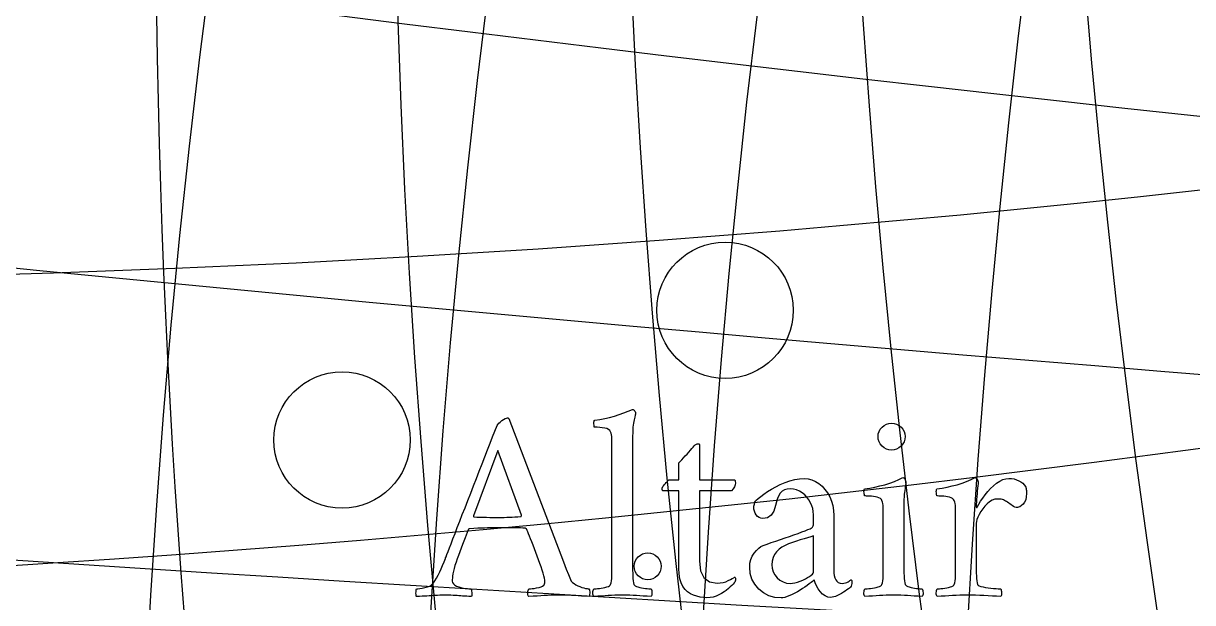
# Model space of a CAD drawing. Header units: millimetres. Extents: x -78 to 78, y -78 to 100.
# Drawn here: x -52.67 to -42.99, y 4.46 to 9.25 of the extents above; entities that cross this region are included whole.
import ezdxf

# ---------------------------------------------------------------- set-up
doc = ezdxf.new("R2010")
doc.units = ezdxf.units.MM
for name, color, linetype in [('ENGRAVE', 7, 'Continuous'), ('ENGRAVE_FINE', 8, 'Continuous'), ('TEXT', 5, 'Continuous')]:
    doc.layers.add(name, color=color, linetype=linetype)

msp = doc.modelspace()

# ---------------------------------------------------------------- linework, layer by layer
at = {"layer": 'ENGRAVE'}
for centre, radius in [((0, 0), 76.44), ((0, 0), 76.44), ((0, 0), 74.3925), ((0, 0), 70.59), ((0, 0), 70.59), ((0, 0), 70.59), ((-46.8616, 6.8772), 0.5647), ((-50.0345, 5.8029), 0.5647)]:
    msp.add_circle(centre, radius, dxfattribs=at)
for centre, radius, start, end in [((12.4469, 0), 71.679, 100, 260), ((25.6927, 0), 75.1203, 110, 250), ((0, 406.5116), 400.3358, 260, 280)]:
    msp.add_arc(centre, radius, start, end, dxfattribs=at)
at = {"layer": 'ENGRAVE_FINE'}
for centre, radius, start, end in [((3.082, 0), 70.6573, 92.499999, 267.500001), ((6.1758, 0), 70.8596, 95, 265), ((9.2933, 0), 71.1991, 97.5, 262.5), ((15.6494, 0), 72.3039, 102.5, 257.5), ((18.9145, 0), 73.0801, 105, 255), ((22.2569, 0), 74.0157, 107.5, 252.5), ((29.2393, 0), 76.4061, 112.5, 247.5), ((32.9167, 0), 77.8874, 115, 245), ((2.8246, 1.2331), 70.6573, 116.083333, 291.083334), ((5.66, 2.4708), 70.8596, 118.583333, 288.583334), ((8.5172, 3.7181), 71.1991, 121.083333, 286.083334), ((11.4073, 4.9798), 71.679, 123.583333, 283.583333), ((14.3424, 6.2611), 72.3039, 126.083333, 281.083333), ((17.3348, 7.5674), 73.0801, 128.583333, 278.583333), ((20.398, 8.9046), 74.0157, 131.083333, 276.083333), ((23.5468, 10.2792), 75.1203, 133.583333, 273.583333), ((26.7972, 11.6981), 76.4061, 136.083333, 271.083333), ((30.1674, 13.1694), 77.8874, 138.583333, 268.583333), ((33.6777, 14.7018), 79.5819, 141.083333, 266.083333), ((37.3513, 16.3054), 81.5103, 143.583333, 263.583333), ((-56.4836, 129.3885), 122.2655, 263.583333, 323.583333), ((-61.1628, 140.1071), 135.6021, 266.083333, 321.083333), ((-66.8258, 153.0797), 151.3807, 268.583333, 318.583333), ((-73.7994, 169.0543), 170.4193, 271.083333, 316.083333), ((-82.5736, 189.1534), 193.9444, 273.583333, 313.583333), ((-93.9184, 215.1414), 223.8829, 276.083333, 311.083333), ((-109.118, 249.9594), 263.4455, 278.583333, 308.583333), ((-130.4836, 298.9021), 318.4109, 281.083333, 306.083333), ((-162.6382, 372.5594), 400.3358, 283.583333, 303.583333), ((-216.369, 495.642), 536.1843, 286.083333, 301.083333), ((-324.0386, 742.2834), 806.8474, 288.5833333, 298.5833333), ((-647.4603, 1483.1539), 1616.7768, 291.0833333, 296.0833333), ((647.4603, -1483.1539), 1616.7768, 111.0833333, 116.0833333), ((324.0386, -742.2834), 806.8474, 108.5833333, 118.5833333), ((216.369, -495.642), 536.1843, 106.083333, 121.083333), ((162.6382, -372.5594), 400.3358, 103.583333, 123.583333), ((0, 326.1418), 318.4109, 257.5, 282.5), ((130.4836, -298.9021), 318.4109, 101.083333, 126.083333), ((109.118, -249.9594), 263.4455, 98.583333, 128.583333), ((0, 540.811), 536.1843, 262.5, 277.5), ((93.9184, -215.1414), 223.8829, 96.083333, 131.083333), ((0, 809.9294), 806.8474, 265, 275)]:
    msp.add_arc(centre, radius, start, end, dxfattribs=at)
at = {"layer": 'TEXT'}
for points in [[(-47.7986, 5.7535), (-47.7986, 5.7666), (-47.7989, 5.7811), (-47.7992, 5.7968), (-47.7997, 5.8138), (-47.8008, 5.8305), (-47.8028, 5.8454), (-47.8059, 5.8584), (-47.81, 5.8696), (-47.8164, 5.881), (-47.8268, 5.8901), (-47.8409, 5.8969), (-47.8589, 5.9015), (-47.8792, 5.9045), (-47.9002, 5.9066), (-47.9219, 5.9079), (-47.9443, 5.9083), (-47.9454, 5.9101), (-47.9463, 5.9154), (-47.9471, 5.9243), (-47.9477, 5.9368), (-47.9478, 5.9494), (-47.9469, 5.9587), (-47.945, 5.9647), (-47.942, 5.9675), (-47.9002, 5.973), (-47.8589, 5.9803), (-47.8182, 5.9895), (-47.7781, 6.0005), (-47.7388, 6.013), (-47.7007, 6.0264), (-47.6637, 6.0409), (-47.6278, 6.0563), (-47.6233, 6.0555), (-47.619, 6.0532), (-47.6148, 6.0493), (-47.6107, 6.0438), (-47.6072, 6.0376), (-47.6047, 6.0315), (-47.6032, 6.0256), (-47.6027, 6.0199), (-47.6035, 6.0167), (-47.6059, 6.0073), (-47.6098, 5.9917), (-47.6153, 5.9698), (-47.6207, 5.942), (-47.6247, 5.9089), (-47.627, 5.8703), (-47.6278, 5.8263), (-47.6278, 4.7697), (-47.6277, 4.7451), (-47.6275, 4.7214), (-47.6272, 4.6984), (-47.6267, 4.6764), (-47.6256, 4.6557), (-47.6235, 4.6371), (-47.6205, 4.6205), (-47.6164, 4.6058), (-47.6126, 4.6002), (-47.6059, 4.595), (-47.5961, 4.59), (-47.5834, 4.5853), (-47.5689, 4.5811), (-47.5538, 4.5776), (-47.5381, 4.5748), (-47.5219, 4.5728), (-47.5066, 4.5713), (-47.4937, 4.5702), (-47.4833, 4.5696), (-47.4752, 4.5694), (-47.4722, 4.564), (-47.4698, 4.5568), (-47.4682, 4.548), (-47.4673, 4.5375), (-47.4673, 4.527), (-47.4687, 4.5181), (-47.4713, 4.511), (-47.4752, 4.5056), (-47.5084, 4.5078), (-47.5396, 4.5099), (-47.5687, 4.5118), (-47.5959, 4.5136), (-47.623, 4.5151), (-47.6517, 4.5161), (-47.6822, 4.5168), (-47.7143, 4.517), (-47.7454, 4.5168), (-47.775, 4.5161), (-47.8029, 4.5151), (-47.8293, 4.5136), (-47.856, 4.5118), (-47.8848, 4.5099), (-47.9158, 4.5078), (-47.9489, 4.5056), (-47.9528, 4.511), (-47.9554, 4.5181), (-47.9568, 4.527), (-47.9568, 4.5375), (-47.9559, 4.548), (-47.9543, 4.5568), (-47.9519, 4.564), (-47.9489, 4.5694), (-47.9409, 4.5696), (-47.9306, 4.5702), (-47.9181, 4.5713), (-47.9033, 4.5728), (-47.8875, 4.5748), (-47.872, 4.5776), (-47.8568, 4.5811), (-47.8418, 4.5853), (-47.8287, 4.59), (-47.8191, 4.595), (-47.8128, 4.6002), (-47.81, 4.6058), (-47.8059, 4.6205), (-47.8028, 4.6371), (-47.8008, 4.6557), (-47.7997, 4.6764), (-47.7992, 4.6984), (-47.7989, 4.7214), (-47.7986, 4.7451), (-47.7986, 4.7697)], [(-49.1785, 4.8221), (-49.1771, 4.8256), (-49.1731, 4.8361), (-49.1663, 4.8535), (-49.1569, 4.8779), (-49.1451, 4.9083), (-49.1315, 4.9437), (-49.1161, 4.984), (-49.0988, 5.0293), (-49.0799, 5.0785), (-49.0598, 5.1304), (-49.0384, 5.185), (-49.0157, 5.2422), (-48.9923, 5.3013), (-48.9687, 5.3612), (-48.945, 5.422), (-48.9212, 5.4836), (-48.8975, 5.545), (-48.8742, 5.6052), (-48.8514, 5.664), (-48.829, 5.7216), (-48.8074, 5.7768), (-48.7871, 5.8286), (-48.7681, 5.877), (-48.7504, 5.922), (-48.7445, 5.9313), (-48.7359, 5.9413), (-48.7246, 5.9518), (-48.7106, 5.9629), (-48.6961, 5.9729), (-48.6835, 5.98), (-48.6728, 5.9843), (-48.6639, 5.9857), (-48.6618, 5.9856), (-48.6602, 5.9854), (-48.659, 5.9851), (-48.6582, 5.9846), (-48.6574, 5.9839), (-48.6562, 5.9832), (-48.6546, 5.9822), (-48.6525, 5.9812), (-48.1993, 4.7925), (-48.177, 4.7339), (-48.1601, 4.69), (-48.1485, 4.661), (-48.1424, 4.6468), (-48.1354, 4.6347), (-48.1256, 4.6234), (-48.1132, 4.6131), (-48.098, 4.6035), (-48.0815, 4.595), (-48.065, 4.5879), (-48.0485, 4.582), (-48.032, 4.5773), (-48.017, 4.5738), (-48.0049, 4.5714), (-47.9959, 4.5699), (-47.9899, 4.5694), (-47.986, 4.5629), (-47.9836, 4.5548), (-47.9826, 4.5452), (-47.983, 4.5341), (-47.9842, 4.5233), (-47.9853, 4.515), (-47.9864, 4.5091), (-47.9876, 4.5056), (-48.0197, 4.5078), (-48.0502, 4.5099), (-48.0789, 4.5118), (-48.106, 4.5136), (-48.1335, 4.5151), (-48.1635, 4.5161), (-48.1961, 4.5168), (-48.2312, 4.517), (-48.2683, 4.5168), (-48.3021, 4.5161), (-48.3326, 4.5151), (-48.3599, 4.5136), (-48.3871, 4.5118), (-48.4177, 4.5099), (-48.4515, 4.5078), (-48.4885, 4.5056), (-48.4924, 4.511), (-48.4951, 4.5181), (-48.4964, 4.527), (-48.4965, 4.5375), (-48.4954, 4.548), (-48.4934, 4.5568), (-48.4903, 4.564), (-48.4863, 4.5694), (-48.4746, 4.5699), (-48.4601, 4.5714), (-48.4427, 4.5738), (-48.4225, 4.5773), (-48.4026, 4.5817), (-48.3861, 4.5867), (-48.373, 4.5925), (-48.3633, 4.599), (-48.3593, 4.6044), (-48.3565, 4.6115), (-48.3548, 4.6203), (-48.3542, 4.6308), (-48.3551, 4.6429), (-48.3579, 4.6585), (-48.3625, 4.6776), (-48.369, 4.7003), (-48.3769, 4.7256), (-48.3858, 4.7524), (-48.3957, 4.7808), (-48.4066, 4.8107), (-48.4179, 4.8413), (-48.4293, 4.8714), (-48.4407, 4.901), (-48.4521, 4.9303), (-48.463, 4.958), (-48.4729, 4.9832), (-48.4818, 5.0059), (-48.4897, 5.0259), (-48.4962, 5.0424), (-48.5008, 5.0541), (-48.5036, 5.0611), (-48.5045, 5.0635), (-48.5048, 5.0638), (-48.5056, 5.0646), (-48.507, 5.0661), (-48.509, 5.068), (-48.5113, 5.07), (-48.5136, 5.0715), (-48.5159, 5.0723), (-48.5181, 5.0726), (-48.5362, 5.0736), (-48.5563, 5.0743), (-48.5783, 5.0747), (-48.6024, 5.0749), (-48.627, 5.0749), (-48.6508, 5.0749), (-48.6737, 5.0749), (-48.6958, 5.0749), (-48.7014, 5.0749), (-48.7071, 5.0749), (-48.7128, 5.0749), (-48.7185, 5.0749), (-48.7241, 5.0749), (-48.7293, 5.0749), (-48.7343, 5.0749), (-48.739, 5.0749), (-48.7719, 5.0748), (-48.8022, 5.0746), (-48.83, 5.0742), (-48.8551, 5.0737), (-48.8808, 5.073), (-48.9098, 5.0717), (-48.9422, 5.0701), (-48.9781, 5.068), (-48.9794, 5.0678), (-48.981, 5.0672), (-48.9828, 5.0661), (-48.9849, 5.0646), (-48.9869, 5.0631), (-48.9884, 5.0621), (-48.9892, 5.0614), (-48.9895, 5.0612), (-48.9906, 5.0584), (-48.9938, 5.0498), (-48.9991, 5.0356), (-49.0066, 5.0157), (-49.0155, 4.9918), (-49.0254, 4.9659), (-49.036, 4.9378), (-49.0476, 4.9075), (-49.0592, 4.8767), (-49.07, 4.8469), (-49.0802, 4.8181), (-49.0897, 4.7902), (-49.099, 4.7629), (-49.1065, 4.7379), (-49.1121, 4.7151), (-49.1159, 4.6946), (-49.1184, 4.6762), (-49.1201, 4.6599), (-49.1212, 4.6455), (-49.1216, 4.6331), (-49.1194, 4.6212), (-49.1127, 4.6106), (-49.1017, 4.6013), (-49.0863, 4.5933), (-49.0685, 4.5865), (-49.0504, 4.581), (-49.0321, 4.5768), (-49.0134, 4.5739), (-48.9964, 4.5719), (-48.983, 4.5705), (-48.9731, 4.5696), (-48.9667, 4.5694), (-48.9646, 4.5659), (-48.9627, 4.56), (-48.9612, 4.5516), (-48.9599, 4.5409), (-48.9592, 4.5297), (-48.9593, 4.5201), (-48.9603, 4.5121), (-48.9622, 4.5056), (-48.983, 4.5067), (-49.0023, 4.5079), (-49.02, 4.509), (-49.0362, 4.5102), (-49.0515, 4.5113), (-49.0669, 4.5124), (-49.0823, 4.5136), (-49.0977, 4.5147), (-49.1142, 4.5157), (-49.1332, 4.5164), (-49.1547, 4.5168), (-49.1785, 4.517), (-49.2025, 4.5168), (-49.2246, 4.5164), (-49.2447, 4.5157), (-49.2627, 4.5147), (-49.2798, 4.5136), (-49.2969, 4.5124), (-49.314, 4.5113), (-49.3311, 4.5102), (-49.3493, 4.509), (-49.3698, 4.5079), (-49.3925, 4.5067), (-49.4176, 4.5056), (-49.4196, 4.5091), (-49.421, 4.515), (-49.4219, 4.5233), (-49.4221, 4.5341), (-49.4219, 4.5452), (-49.421, 4.5548), (-49.4196, 4.5629), (-49.4176, 4.5694), (-49.4056, 4.57), (-49.39, 4.5719), (-49.3708, 4.5751), (-49.3481, 4.5796), (-49.3257, 4.5855), (-49.3074, 4.593), (-49.2933, 4.602), (-49.2832, 4.6126), (-49.2668, 4.6349), (-49.2516, 4.6585), (-49.2378, 4.6833), (-49.2252, 4.7094), (-49.2133, 4.7365), (-49.2016, 4.7643), (-49.19, 4.7929), (-49.1785, 4.8221)], [(-45.5943, 5.8309), (-45.5923, 5.8529), (-45.5861, 5.8733), (-45.5758, 5.8921), (-45.5613, 5.9094), (-45.544, 5.9239), (-45.5252, 5.9342), (-45.5048, 5.9404), (-45.4828, 5.9425), (-45.4608, 5.9404), (-45.4404, 5.9342), (-45.4215, 5.9239), (-45.4042, 5.9094), (-45.3898, 5.8921), (-45.3794, 5.8733), (-45.3733, 5.8529), (-45.3712, 5.8309), (-45.3733, 5.8089), (-45.3794, 5.7885), (-45.3898, 5.7696), (-45.4042, 5.7523), (-45.4215, 5.7379), (-45.4404, 5.7275), (-45.4608, 5.7214), (-45.4828, 5.7193), (-45.5048, 5.7214), (-45.5252, 5.7275), (-45.544, 5.7379), (-45.5613, 5.7523), (-45.5758, 5.7696), (-45.5861, 5.7885), (-45.5923, 5.8089), (-45.5943, 5.8309)], [(-48.7436, 5.717), (-48.9462, 5.1751), (-48.9462, 5.1748), (-48.9459, 5.1739), (-48.9456, 5.1725), (-48.9451, 5.1705), (-48.9445, 5.1685), (-48.9437, 5.1671), (-48.9427, 5.1662), (-48.9417, 5.166), (-48.919, 5.1649), (-48.8941, 5.164), (-48.8672, 5.1632), (-48.8381, 5.1625), (-48.8094, 5.162), (-48.7837, 5.1617), (-48.761, 5.1615), (-48.7413, 5.1614), (-48.7157, 5.1615), (-48.6915, 5.162), (-48.6685, 5.1627), (-48.6468, 5.1637), (-48.6252, 5.1648), (-48.6027, 5.166), (-48.5791, 5.1671), (-48.5546, 5.1682), (-48.5525, 5.1686), (-48.5509, 5.1697), (-48.5497, 5.1714), (-48.5489, 5.1739), (-48.5484, 5.1764), (-48.548, 5.1782), (-48.5478, 5.1793), (-48.5477, 5.1796)], [(-47.0745, 5.4734), (-46.7875, 5.4734), (-46.7826, 5.4718), (-46.779, 5.4671), (-46.7769, 5.4593), (-46.7762, 5.4483), (-46.7782, 5.4314), (-46.7841, 5.4147), (-46.7941, 5.3984), (-46.808, 5.3823), (-47.0745, 5.3823), (-47.0745, 4.7993), (-47.0652, 4.7196), (-47.0375, 4.6627), (-46.9912, 4.6286), (-46.9264, 4.6172), (-46.902, 4.6185), (-46.8786, 4.6223), (-46.8564, 4.6287), (-46.8354, 4.6377), (-46.8167, 4.6472), (-46.8018, 4.6553), (-46.7905, 4.662), (-46.783, 4.6673), (-46.78, 4.6656), (-46.7779, 4.6627), (-46.7766, 4.6587), (-46.7762, 4.6536), (-46.7767, 4.6421), (-46.7784, 4.6326), (-46.7813, 4.625), (-46.7853, 4.6195), (-46.7943, 4.6096), (-46.8055, 4.5984), (-46.8188, 4.5857), (-46.8342, 4.5716), (-46.8515, 4.5573), (-46.8704, 4.5437), (-46.8908, 4.5311), (-46.9128, 4.5193), (-46.9361, 4.5093), (-46.9606, 4.5022), (-46.9862, 4.4979), (-47.013, 4.4965), (-47.0412, 4.4978), (-47.0691, 4.5016), (-47.0964, 4.508), (-47.1234, 4.517), (-47.149, 4.5292), (-47.1721, 4.5455), (-47.1928, 4.5657), (-47.2111, 4.5899), (-47.226, 4.6187), (-47.2367, 4.653), (-47.2431, 4.6928), (-47.2452, 4.7379), (-47.2452, 5.3823), (-47.375, 5.3823), (-47.3772, 5.3828), (-47.379, 5.3843), (-47.3806, 5.3868), (-47.3819, 5.3903), (-47.3829, 5.394), (-47.3836, 5.3974), (-47.384, 5.4003), (-47.3841, 5.4028), (-47.3833, 5.4058), (-47.3807, 5.4105), (-47.3765, 5.4167), (-47.3705, 5.4244), (-47.3636, 5.4329), (-47.3565, 5.4412), (-47.3493, 5.4494), (-47.342, 5.4574), (-47.3355, 5.4644), (-47.3309, 5.4694), (-47.3281, 5.4724), (-47.3272, 5.4734), (-47.2452, 5.4734), (-47.2452, 5.6123), (-47.2334, 5.6253), (-47.2205, 5.6393), (-47.2066, 5.6543), (-47.1917, 5.6703), (-47.1767, 5.6866), (-47.1624, 5.7022), (-47.1488, 5.7173), (-47.1359, 5.7318), (-47.1248, 5.7444), (-47.1166, 5.7537), (-47.1112, 5.7598), (-47.1086, 5.7626), (-47.1038, 5.7665), (-47.0987, 5.7694), (-47.093, 5.7711), (-47.087, 5.7717), (-47.0815, 5.7712), (-47.0776, 5.77), (-47.0752, 5.7678), (-47.0745, 5.7648)], [(-46.2046, 5.4825), (-46.1732, 5.4799), (-46.1428, 5.4722), (-46.1135, 5.4594), (-46.0851, 5.4415), (-46.0585, 5.4193), (-46.0347, 5.3937), (-46.0135, 5.3646), (-45.9951, 5.3322), (-45.9802, 5.2969), (-45.9695, 5.2593), (-45.9631, 5.2195), (-45.961, 5.1773), (-45.961, 4.7196), (-45.96, 4.6988), (-45.957, 4.6795), (-45.952, 4.6618), (-45.945, 4.6456), (-45.9358, 4.6322), (-45.924, 4.6226), (-45.9096, 4.6168), (-45.8926, 4.6149), (-45.8776, 4.6158), (-45.8642, 4.6183), (-45.8525, 4.6226), (-45.8425, 4.6286), (-45.8343, 4.6347), (-45.8277, 4.6394), (-45.8229, 4.6427), (-45.8198, 4.6445), (-45.8176, 4.6441), (-45.8158, 4.6428), (-45.8142, 4.6407), (-45.8129, 4.6377), (-45.812, 4.6344), (-45.8112, 4.6314), (-45.8108, 4.6287), (-45.8107, 4.6263), (-45.8114, 4.6142), (-45.8135, 4.6029), (-45.8171, 4.5926), (-45.8221, 4.583), (-45.83, 4.5768), (-45.84, 4.5694), (-45.8522, 4.5608), (-45.8665, 4.5511), (-45.882, 4.5412), (-45.8978, 4.5318), (-45.9139, 4.523), (-45.9302, 4.5147), (-45.9462, 4.5077), (-45.9612, 4.5028), (-45.9753, 4.4998), (-45.9883, 4.4988), (-46.0116, 4.5018), (-46.0335, 4.5107), (-46.0542, 4.5257), (-46.0737, 4.5466), (-46.0908, 4.5706), (-46.1047, 4.595), (-46.1153, 4.6196), (-46.1226, 4.6445), (-46.1287, 4.639), (-46.1377, 4.6314), (-46.1497, 4.6219), (-46.1648, 4.6103), (-46.1819, 4.5978), (-46.2003, 4.585), (-46.22, 4.5721), (-46.241, 4.5591), (-46.2626, 4.5464), (-46.284, 4.5346), (-46.3053, 4.5237), (-46.3264, 4.5136), (-46.3467, 4.5051), (-46.3654, 4.4991), (-46.3826, 4.4954), (-46.3982, 4.4942), (-46.4507, 4.4988), (-46.4989, 4.5127), (-46.5429, 4.5358), (-46.5826, 4.5682), (-46.6155, 4.6073), (-46.639, 4.6505), (-46.6531, 4.6978), (-46.6578, 4.7493), (-46.6554, 4.7822), (-46.6484, 4.8127), (-46.6366, 4.8408), (-46.6202, 4.8665), (-46.6015, 4.8888), (-46.5829, 4.9067), (-46.5645, 4.9201), (-46.5462, 4.9291), (-46.5134, 4.9407), (-46.4787, 4.9528), (-46.4422, 4.9652), (-46.4039, 4.9781), (-46.3652, 4.9911), (-46.3279, 5.004), (-46.2918, 5.0167), (-46.257, 5.0293), (-46.2251, 5.0411), (-46.1978, 5.0515), (-46.175, 5.0605), (-46.1568, 5.068), (-46.1485, 5.0717), (-46.142, 5.0757), (-46.1371, 5.0802), (-46.134, 5.0851), (-46.132, 5.0915), (-46.1306, 5.1002), (-46.1297, 5.1114), (-46.1295, 5.125), (-46.1295, 5.1842), (-46.131, 5.2092), (-46.1357, 5.234), (-46.1436, 5.2587), (-46.1545, 5.2832), (-46.1682, 5.3067), (-46.1841, 5.3282), (-46.2023, 5.3477), (-46.2228, 5.3652), (-46.2452, 5.3797), (-46.2689, 5.39), (-46.2941, 5.3962), (-46.3207, 5.3982), (-46.3474, 5.3959), (-46.3703, 5.3891), (-46.3895, 5.3777), (-46.405, 5.3618), (-46.4177, 5.3417), (-46.4283, 5.318), (-46.437, 5.2905), (-46.4437, 5.2593), (-46.4579, 5.2125), (-46.4801, 5.1791), (-46.5103, 5.159), (-46.5484, 5.1523), (-46.5656, 5.1541), (-46.5806, 5.1597), (-46.5935, 5.1689), (-46.6042, 5.1819), (-46.6127, 5.197), (-46.6188, 5.2126), (-46.6224, 5.2289), (-46.6236, 5.2457), (-46.6233, 5.2499), (-46.6225, 5.2556), (-46.621, 5.263), (-46.619, 5.2718), (-46.6166, 5.2809), (-46.6139, 5.2886), (-46.6109, 5.2951), (-46.6077, 5.3003), (-46.5887, 5.317), (-46.5661, 5.335), (-46.5398, 5.3545), (-46.5097, 5.3755), (-46.4768, 5.3964), (-46.4417, 5.4159), (-46.4045, 5.4339), (-46.3651, 5.4506), (-46.3248, 5.4645), (-46.2846, 5.4745), (-46.2445, 5.4805), (-46.2046, 5.4825)], [(-45.3803, 4.7697), (-45.3802, 4.7451), (-45.38, 4.7214), (-45.3797, 4.6984), (-45.3792, 4.6764), (-45.3781, 4.6557), (-45.376, 4.6371), (-45.373, 4.6205), (-45.3689, 4.6058), (-45.3651, 4.6002), (-45.3584, 4.595), (-45.3486, 4.59), (-45.3359, 4.5853), (-45.3215, 4.5811), (-45.3066, 4.5776), (-45.2913, 4.5748), (-45.2756, 4.5728), (-45.2608, 4.5713), (-45.2482, 4.5702), (-45.238, 4.5696), (-45.23, 4.5694), (-45.227, 4.564), (-45.2246, 4.5568), (-45.223, 4.548), (-45.222, 4.5375), (-45.2221, 4.527), (-45.2235, 4.5181), (-45.2261, 4.511), (-45.23, 4.5056), (-45.2631, 4.5078), (-45.2941, 4.5099), (-45.3229, 4.5118), (-45.3496, 4.5136), (-45.3761, 4.5151), (-45.4045, 4.5161), (-45.4347, 4.5168), (-45.4668, 4.517), (-45.498, 4.5168), (-45.5277, 4.5161), (-45.5561, 4.5151), (-45.583, 4.5136), (-45.6101, 4.5118), (-45.6393, 4.5099), (-45.6705, 4.5078), (-45.7036, 4.5056), (-45.7076, 4.511), (-45.7102, 4.5181), (-45.7115, 4.527), (-45.7116, 4.5375), (-45.7107, 4.548), (-45.7091, 4.5568), (-45.7067, 4.564), (-45.7036, 4.5694), (-45.6956, 4.5696), (-45.6851, 4.5702), (-45.6723, 4.5713), (-45.657, 4.5728), (-45.6407, 4.5748), (-45.6248, 4.5776), (-45.6094, 4.5811), (-45.5943, 4.5853), (-45.5813, 4.59), (-45.5716, 4.595), (-45.5653, 4.6002), (-45.5625, 4.6058), (-45.5584, 4.6205), (-45.5554, 4.6371), (-45.5533, 4.6557), (-45.5522, 4.6764), (-45.5517, 4.6984), (-45.5514, 4.7214), (-45.5512, 4.7451), (-45.5511, 4.7697), (-45.5511, 5.1842), (-45.5512, 5.1964), (-45.5514, 5.2104), (-45.5517, 5.226), (-45.5522, 5.2434), (-45.5533, 5.2606), (-45.5554, 5.2758), (-45.5584, 5.2891), (-45.5625, 5.3003), (-45.5674, 5.3098), (-45.5756, 5.3177), (-45.5868, 5.324), (-45.6012, 5.3288), (-45.6171, 5.3323), (-45.6331, 5.335), (-45.649, 5.3369), (-45.6649, 5.3379), (-45.6795, 5.3384), (-45.6911, 5.3387), (-45.6999, 5.3389), (-45.7059, 5.339), (-45.7071, 5.3424), (-45.7082, 5.3481), (-45.7093, 5.3561), (-45.7105, 5.3663), (-45.711, 5.3769), (-45.7105, 5.3857), (-45.7088, 5.3928), (-45.7059, 5.3982), (-45.6629, 5.4046), (-45.6205, 5.4125), (-45.5787, 5.4217), (-45.5374, 5.4324), (-45.4974, 5.4446), (-45.4594, 5.4586), (-45.4234, 5.4742), (-45.3894, 5.4916), (-45.3849, 5.4907), (-45.3806, 5.4882), (-45.3764, 5.4839), (-45.3723, 5.4779), (-45.3688, 5.4714), (-45.3664, 5.4654), (-45.3649, 5.46), (-45.3644, 5.4552), (-45.3646, 5.4502), (-45.3655, 5.4421), (-45.3669, 5.4308), (-45.3689, 5.4164), (-45.3711, 5.4005), (-45.3732, 5.3846), (-45.3751, 5.3686), (-45.3769, 5.3527), (-45.3784, 5.338), (-45.3794, 5.3259), (-45.3801, 5.3164), (-45.3803, 5.3094)], [(-44.5104, 5.4848), (-44.4891, 5.4835), (-44.4683, 5.4799), (-44.4481, 5.4739), (-44.4285, 5.4654), (-44.4105, 5.4552), (-44.3955, 5.4441), (-44.3832, 5.4319), (-44.3738, 5.4187), (-44.3717, 5.4137), (-44.3698, 5.4079), (-44.3683, 5.4012), (-44.367, 5.3937), (-44.366, 5.3856), (-44.3653, 5.3772), (-44.3649, 5.3685), (-44.3647, 5.3595), (-44.3665, 5.3309), (-44.3718, 5.3066), (-44.3807, 5.2865), (-44.3932, 5.2707), (-44.4068, 5.2588), (-44.4191, 5.2502), (-44.4301, 5.2451), (-44.4399, 5.2434), (-44.4511, 5.2444), (-44.4621, 5.2474), (-44.4727, 5.2523), (-44.4831, 5.2593), (-44.4932, 5.267), (-44.503, 5.2741), (-44.5126, 5.2807), (-44.5218, 5.2866), (-44.5299, 5.2921), (-44.5381, 5.2972), (-44.5464, 5.3018), (-44.5549, 5.306), (-44.5643, 5.3095), (-44.5756, 5.312), (-44.5888, 5.3135), (-44.6038, 5.314), (-44.6272, 5.3115), (-44.6496, 5.304), (-44.6711, 5.2916), (-44.6915, 5.2741), (-44.7105, 5.2537), (-44.7276, 5.2323), (-44.7429, 5.2099), (-44.7564, 5.1865), (-44.7673, 5.164), (-44.7752, 5.1443), (-44.7799, 5.1275), (-44.7814, 5.1136), (-44.7814, 4.7697), (-44.7814, 4.7451), (-44.7811, 4.7214), (-44.7808, 4.6984), (-44.7803, 4.6764), (-44.7792, 4.6557), (-44.7772, 4.6371), (-44.7741, 4.6205), (-44.77, 4.6058), (-44.7655, 4.6002), (-44.7564, 4.595), (-44.7427, 4.59), (-44.7245, 4.5853), (-44.7037, 4.5811), (-44.6824, 4.5776), (-44.6605, 4.5748), (-44.638, 4.5728), (-44.6172, 4.5713), (-44.6004, 4.5702), (-44.5876, 4.5696), (-44.5788, 4.5694), (-44.5757, 4.564), (-44.5734, 4.5568), (-44.5717, 4.548), (-44.5708, 4.5375), (-44.5709, 4.527), (-44.5722, 4.5181), (-44.5748, 4.511), (-44.5788, 4.5056), (-44.6131, 4.5078), (-44.6476, 4.5099), (-44.6825, 4.5118), (-44.7177, 4.5136), (-44.7527, 4.5151), (-44.7871, 4.5161), (-44.821, 4.5168), (-44.8543, 4.517), (-44.8859, 4.5168), (-44.9169, 4.5161), (-44.9474, 4.5151), (-44.9773, 4.5136), (-45.0074, 4.5118), (-45.0387, 4.5099), (-45.0712, 4.5078), (-45.1048, 4.5056), (-45.1087, 4.511), (-45.1113, 4.5181), (-45.1127, 4.527), (-45.1127, 4.5375), (-45.1118, 4.548), (-45.1102, 4.5568), (-45.1078, 4.564), (-45.1048, 4.5694), (-45.0967, 4.5696), (-45.0863, 4.5702), (-45.0734, 4.5713), (-45.0581, 4.5728), (-45.0418, 4.5748), (-45.0259, 4.5776), (-45.0105, 4.5811), (-44.9955, 4.5853), (-44.9824, 4.59), (-44.9727, 4.595), (-44.9664, 4.6002), (-44.9636, 4.6058), (-44.9595, 4.6205), (-44.9565, 4.6371), (-44.9544, 4.6557), (-44.9533, 4.6764), (-44.9528, 4.6984), (-44.9525, 4.7214), (-44.9523, 4.7451), (-44.9522, 4.7697), (-44.9522, 5.1842), (-44.9523, 5.1964), (-44.9525, 5.2104), (-44.9528, 5.226), (-44.9533, 5.2434), (-44.9544, 5.2606), (-44.9565, 5.2758), (-44.9595, 5.2891), (-44.9636, 5.3003), (-44.9686, 5.3098), (-44.9767, 5.3177), (-44.9879, 5.324), (-45.0023, 5.3288), (-45.0182, 5.3323), (-45.0342, 5.335), (-45.0501, 5.3369), (-45.0661, 5.3379), (-45.0806, 5.3384), (-45.0922, 5.3387), (-45.1011, 5.3389), (-45.107, 5.339), (-45.1082, 5.3424), (-45.1093, 5.3481), (-45.1105, 5.3561), (-45.1116, 5.3663), (-45.1122, 5.3769), (-45.1116, 5.3857), (-45.1099, 5.3928), (-45.107, 5.3982), (-45.0641, 5.4046), (-45.0217, 5.4125), (-44.9798, 5.4217), (-44.9385, 5.4324), (-44.8986, 5.4446), (-44.8606, 5.4586), (-44.8245, 5.4742), (-44.7905, 5.4916), (-44.786, 5.4907), (-44.7817, 5.4882), (-44.7775, 5.4839), (-44.7735, 5.4779), (-44.77, 5.4714), (-44.7675, 5.4654), (-44.766, 5.46), (-44.7655, 5.4552), (-44.7658, 5.4493), (-44.7666, 5.4386), (-44.768, 5.4231), (-44.77, 5.4028), (-44.7722, 5.3799), (-44.7743, 5.357), (-44.7762, 5.3338), (-44.778, 5.3106), (-44.7795, 5.2893), (-44.7806, 5.2721), (-44.7812, 5.2591), (-44.7814, 5.2502), (-44.7812, 5.2472), (-44.7806, 5.2451), (-44.7795, 5.2438), (-44.778, 5.2434), (-44.7764, 5.2435), (-44.7749, 5.244), (-44.7735, 5.2447), (-44.7723, 5.2457), (-44.7597, 5.2701), (-44.7447, 5.2955), (-44.7273, 5.3219), (-44.7074, 5.3493), (-44.6857, 5.3762), (-44.6627, 5.4011), (-44.6385, 5.424), (-44.6129, 5.4449), (-44.5869, 5.4623), (-44.5611, 5.4748), (-44.5356, 5.4823), (-44.5104, 5.4848)], [(-46.323, 4.6149), (-46.3032, 4.616), (-46.2826, 4.6195), (-46.2611, 4.6252), (-46.2388, 4.6331), (-46.2168, 4.6424), (-46.1966, 4.6522), (-46.1781, 4.6624), (-46.1613, 4.673), (-46.1474, 4.6831), (-46.1374, 4.692), (-46.1315, 4.6997), (-46.1295, 4.706), (-46.1295, 5.0088), (-46.1525, 5.0016), (-46.1784, 4.9935), (-46.2072, 4.9845), (-46.2388, 4.9747), (-46.2696, 4.965), (-46.2963, 4.9565), (-46.3186, 4.9491), (-46.3367, 4.9428), (-46.365, 4.9301), (-46.3908, 4.9149), (-46.414, 4.8971), (-46.4346, 4.8768), (-46.4515, 4.8539), (-46.4636, 4.8284), (-46.4709, 4.8003), (-46.4733, 4.7697), (-46.4706, 4.7399), (-46.4625, 4.712), (-46.449, 4.6858), (-46.43, 4.6616), (-46.4071, 4.6412), (-46.3817, 4.6266), (-46.3536, 4.6178), (-46.323, 4.6149)], [(-47.614, 4.7566), (-47.6119, 4.7786), (-47.6057, 4.799), (-47.5954, 4.8179), (-47.5809, 4.8352), (-47.5636, 4.8496), (-47.5448, 4.8599), (-47.5244, 4.8661), (-47.5024, 4.8682), (-47.4804, 4.8661), (-47.46, 4.8599), (-47.4411, 4.8496), (-47.4238, 4.8352), (-47.4094, 4.8179), (-47.3991, 4.799), (-47.3929, 4.7786), (-47.3908, 4.7566), (-47.3929, 4.7346), (-47.3991, 4.7142), (-47.4094, 4.6953), (-47.4238, 4.6781), (-47.4411, 4.6636), (-47.46, 4.6533), (-47.4804, 4.6471), (-47.5024, 4.645), (-47.5244, 4.6471), (-47.5448, 4.6533), (-47.5636, 4.6636), (-47.5809, 4.6781), (-47.5954, 4.6953), (-47.6057, 4.7142), (-47.6119, 4.7346), (-47.614, 4.7566)]]:
    msp.add_lwpolyline(points, close=True, dxfattribs=at)

doc.saveas('drawing.dxf')
